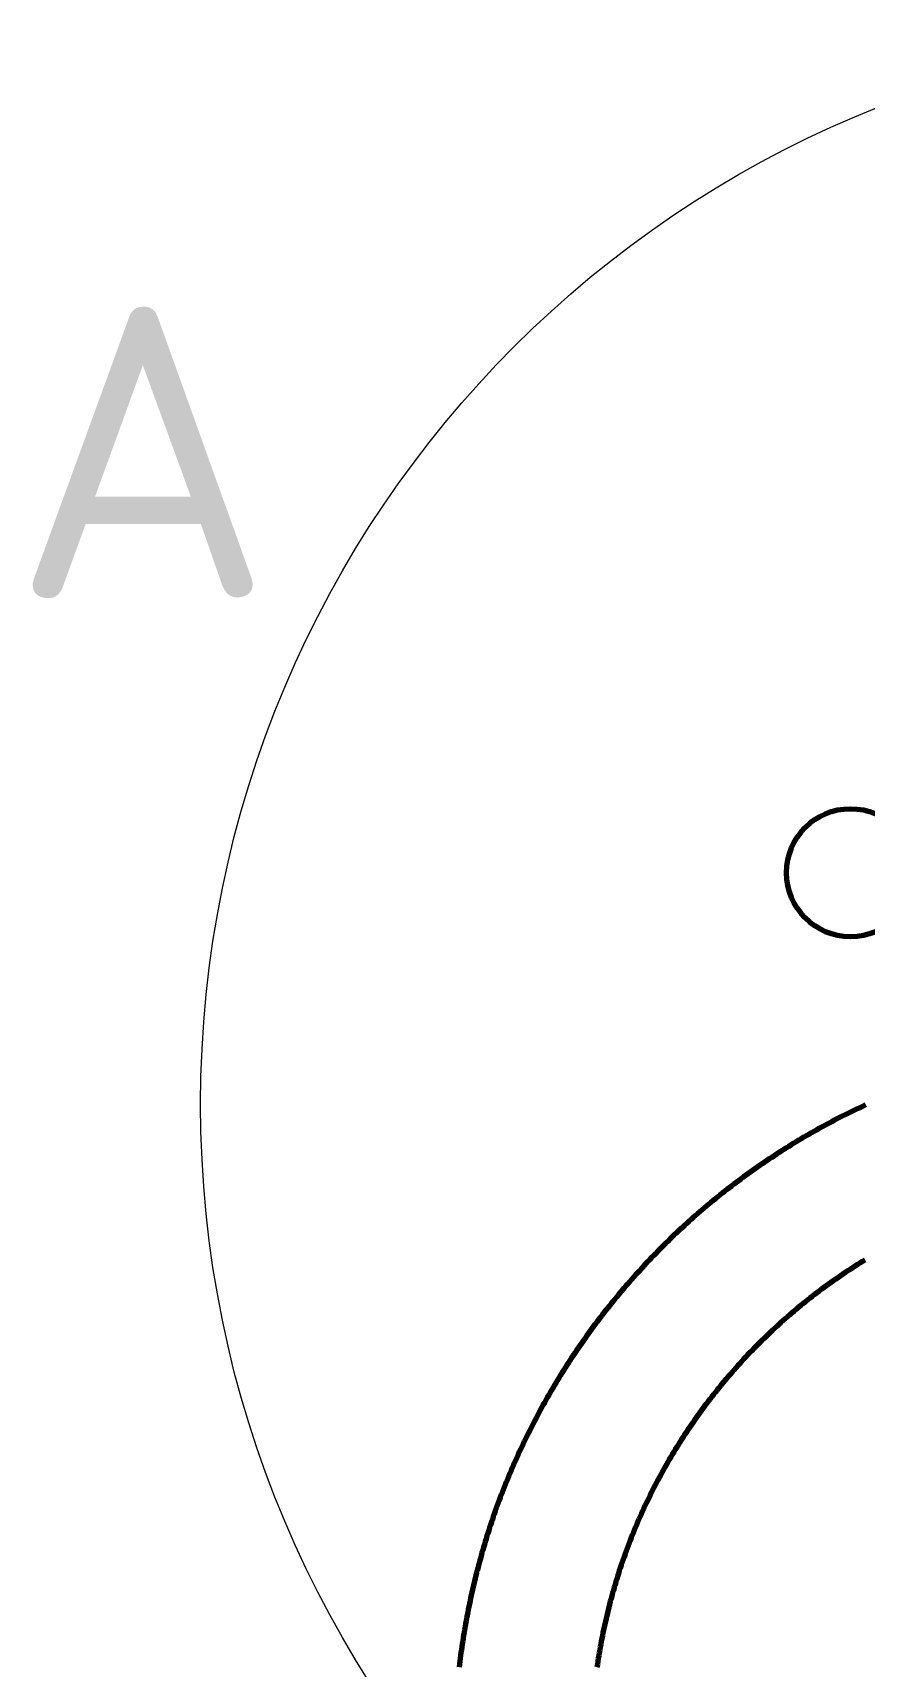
# Model space of a CAD drawing. Header units: millimetres. Extents: x 0 to 2382, y 0 to 420.
# Drawn here: x 261.57 to 275.87, y 298.82 to 326.89 of the extents above; entities that cross this region are included whole.
import ezdxf
from ezdxf.enums import TextEntityAlignment as Align

# ---------------------------------------------------------------- set-up
doc = ezdxf.new("R2010")
doc.units = ezdxf.units.MM
doc.linetypes.add('IRAM-E-TRAZOS', pattern=[5, 4, -1])
for name, color, linetype, lineweight in [('01-VISIBLE', 7, 'CONTINUOUS', 70), ('02-OCULTA', 4, 'IRAM-E-TRAZOS', 35), ('06-TEXTO', 7, 'CONTINUOUS', 25), ('08-FINA', 5, 'CONTINUOUS', 18)]:
    doc.layers.add(name, color=color, linetype=linetype, lineweight=lineweight)
doc.styles.add('ISO3098', font='isocpeur.ttf')

msp = doc.modelspace()

# ---------------------------------------------------------------- linework, layer by layer
at = {"layer": '01-VISIBLE'}
for points in [[(275.892, 308.464), (275.847, 308.443), (275.801, 308.421), (275.756, 308.4), (275.711, 308.378), (275.666, 308.357), (275.621, 308.335), (275.576, 308.312), (275.531, 308.29), (275.487, 308.268), (275.442, 308.245), (275.398, 308.222), (275.353, 308.199), (275.309, 308.176), (275.265, 308.152), (275.221, 308.128), (275.177, 308.105), (275.133, 308.081), (275.089, 308.056), (275.045, 308.032), (275.002, 308.008), (274.958, 307.983), (274.915, 307.958), (274.871, 307.933), (274.828, 307.908), (274.785, 307.882), (274.742, 307.857), (274.699, 307.831), (274.656, 307.805), (274.614, 307.779), (274.571, 307.752), (274.529, 307.726), (274.486, 307.699), (274.444, 307.672), (274.402, 307.645), (274.36, 307.618), (274.318, 307.591), (274.276, 307.563), (274.235, 307.536), (274.193, 307.508), (274.152, 307.48), (274.11, 307.451), (274.069, 307.423), (274.028, 307.394), (273.987, 307.366), (273.946, 307.337), (273.905, 307.308), (273.865, 307.279), (273.824, 307.249), (273.784, 307.22), (273.744, 307.19), (273.703, 307.16), (273.663, 307.13), (273.623, 307.1), (273.584, 307.069), (273.544, 307.039), (273.505, 307.008), (273.465, 306.977), (273.426, 306.946), (273.387, 306.915), (273.348, 306.884), (273.309, 306.852), (273.27, 306.82), (273.232, 306.788), (273.193, 306.756), (273.155, 306.724), (273.117, 306.692), (273.078, 306.66), (273.041, 306.627), (273.003, 306.594), (272.965, 306.561), (272.927, 306.528), (272.89, 306.495), (272.853, 306.461), (272.816, 306.428), (272.779, 306.394), (272.742, 306.36), (272.705, 306.326), (272.669, 306.292), (272.632, 306.258), (272.596, 306.223), (272.56, 306.189), (272.524, 306.154), (272.488, 306.119), (272.452, 306.084), (272.417, 306.049), (272.381, 306.014), (272.346, 305.978), (272.311, 305.942), (272.276, 305.907), (272.241, 305.871), (272.206, 305.835), (272.172, 305.798), (272.137, 305.762), (272.103, 305.726), (272.069, 305.689), (272.035, 305.652), (272.001, 305.615), (271.968, 305.578), (271.934, 305.541), (271.901, 305.504), (271.868, 305.466), (271.834, 305.429), (271.802, 305.391), (271.769, 305.353), (271.736, 305.315), (271.704, 305.277), (271.672, 305.239), (271.64, 305.2), (271.608, 305.162), (271.576, 305.123), (271.544, 305.084), (271.513, 305.045), (271.482, 305.006), (271.45, 304.967), (271.419, 304.928), (271.389, 304.888), (271.358, 304.849), (271.327, 304.809), (271.297, 304.769), (271.267, 304.729), (271.237, 304.689), (271.207, 304.649), (271.178, 304.609), (271.148, 304.568), (271.119, 304.528), (271.09, 304.487), (271.061, 304.446), (271.032, 304.405), (271.003, 304.364), (270.975, 304.323), (270.946, 304.282), (270.918, 304.241), (270.89, 304.199), (270.862, 304.157), (270.835, 304.116), (270.807, 304.074), (270.78, 304.032), (270.753, 303.99), (270.726, 303.948), (270.699, 303.905), (270.672, 303.863), (270.646, 303.821), (270.62, 303.778), (270.594, 303.735), (270.568, 303.692), (270.542, 303.649), (270.517, 303.606), (270.491, 303.563), (270.466, 303.52), (270.441, 303.477), (270.416, 303.433), (270.391, 303.39), (270.367, 303.346), (270.343, 303.302), (270.319, 303.258), (270.295, 303.215), (270.271, 303.17), (270.247, 303.126), (270.224, 303.082), (270.201, 303.038), (270.178, 302.993), (270.155, 302.949), (270.132, 302.904), (270.11, 302.859), (270.087, 302.815), (270.065, 302.77), (270.043, 302.725), (270.022, 302.68), (270, 302.635), (269.979, 302.589), (269.957, 302.544), (269.936, 302.499), (269.916, 302.453), (269.895, 302.407), (269.875, 302.362), (269.854, 302.316), (269.834, 302.27), (269.814, 302.224), (269.795, 302.178), (269.775, 302.132), (269.756, 302.086), (269.737, 302.04), (269.718, 301.993), (269.699, 301.947), (269.681, 301.9), (269.662, 301.854), (269.644, 301.807), (269.626, 301.761), (269.608, 301.714), (269.591, 301.667), (269.573, 301.62), (269.556, 301.573), (269.539, 301.526), (269.522, 301.479), (269.506, 301.432), (269.489, 301.384), (269.473, 301.337), (269.457, 301.29), (269.441, 301.242), (269.425, 301.195), (269.41, 301.147), (269.395, 301.099), (269.38, 301.052), (269.365, 301.004), (269.35, 300.956), (269.336, 300.908), (269.321, 300.86), (269.307, 300.812), (269.293, 300.764), (269.28, 300.716), (269.266, 300.668), (269.253, 300.619), (269.24, 300.571), (269.227, 300.523), (269.214, 300.474), (269.202, 300.426), (269.189, 300.377), (269.177, 300.329), (269.165, 300.28), (269.154, 300.232), (269.142, 300.183), (269.131, 300.134), (269.12, 300.085), (269.109, 300.036), (269.098, 299.988), (269.088, 299.939), (269.077, 299.89), (269.067, 299.841), (269.057, 299.792), (269.048, 299.743), (269.038, 299.693), (269.029, 299.644), (269.02, 299.595), (269.011, 299.546), (269.002, 299.496), (268.994, 299.447), (268.986, 299.398), (268.977, 299.348), (268.97, 299.299), (268.962, 299.25), (268.954, 299.2), (268.947, 299.151), (268.94, 299.101), (268.933, 299.051), (268.927, 299.002), (268.92, 298.952), (268.914, 298.903), (268.908, 298.853), (268.902, 298.803)], [(275.879, 305.798), (275.837, 305.772), (275.794, 305.746), (275.752, 305.719), (275.71, 305.692), (275.668, 305.665), (275.626, 305.638), (275.584, 305.61), (275.542, 305.583), (275.5, 305.555), (275.459, 305.527), (275.418, 305.499), (275.377, 305.47), (275.336, 305.441), (275.295, 305.412), (275.254, 305.383), (275.214, 305.354), (275.173, 305.324), (275.133, 305.295), (275.093, 305.265), (275.053, 305.235), (275.013, 305.204), (274.974, 305.174), (274.934, 305.143), (274.895, 305.112), (274.856, 305.081), (274.817, 305.049), (274.778, 305.018), (274.739, 304.986), (274.701, 304.954), (274.663, 304.922), (274.624, 304.889), (274.586, 304.857), (274.549, 304.824), (274.511, 304.791), (274.473, 304.758), (274.436, 304.725), (274.399, 304.691), (274.362, 304.658), (274.325, 304.624), (274.289, 304.59), (274.252, 304.555), (274.216, 304.521), (274.18, 304.486), (274.144, 304.452), (274.108, 304.417), (274.072, 304.381), (274.037, 304.346), (274.002, 304.31), (273.967, 304.275), (273.932, 304.239), (273.897, 304.203), (273.863, 304.167), (273.828, 304.13), (273.794, 304.094), (273.76, 304.057), (273.727, 304.02), (273.693, 303.983), (273.66, 303.945), (273.627, 303.908), (273.594, 303.87), (273.561, 303.833), (273.528, 303.795), (273.496, 303.756), (273.464, 303.718), (273.432, 303.68), (273.4, 303.641), (273.368, 303.602), (273.337, 303.563), (273.306, 303.524), (273.275, 303.485), (273.244, 303.446), (273.213, 303.406), (273.183, 303.366), (273.152, 303.327), (273.122, 303.286), (273.093, 303.246), (273.063, 303.206), (273.034, 303.165), (273.004, 303.125), (272.975, 303.084), (272.947, 303.043), (272.918, 303.002), (272.89, 302.961), (272.862, 302.919), (272.834, 302.878), (272.806, 302.836), (272.778, 302.795), (272.751, 302.753), (272.724, 302.711), (272.697, 302.668), (272.671, 302.626), (272.644, 302.584), (272.618, 302.541), (272.592, 302.498), (272.566, 302.455), (272.541, 302.412), (272.515, 302.369), (272.49, 302.326), (272.465, 302.283), (272.44, 302.239), (272.416, 302.195), (272.392, 302.152), (272.368, 302.108), (272.344, 302.064), (272.32, 302.02), (272.297, 301.975), (272.274, 301.931), (272.251, 301.886), (272.228, 301.842), (272.206, 301.797), (272.184, 301.752), (272.162, 301.707), (272.14, 301.662), (272.118, 301.617), (272.097, 301.572), (272.076, 301.527), (272.055, 301.481), (272.035, 301.435), (272.014, 301.39), (271.994, 301.344), (271.974, 301.298), (271.955, 301.252), (271.935, 301.206), (271.916, 301.16), (271.897, 301.113), (271.878, 301.067), (271.86, 301.021), (271.841, 300.974), (271.823, 300.927), (271.806, 300.881), (271.788, 300.834), (271.771, 300.787), (271.754, 300.74), (271.737, 300.693), (271.72, 300.645), (271.704, 300.598), (271.688, 300.551), (271.672, 300.503), (271.656, 300.456), (271.641, 300.408), (271.626, 300.36), (271.611, 300.313), (271.596, 300.265), (271.582, 300.217), (271.568, 300.169), (271.554, 300.121), (271.54, 300.073), (271.527, 300.025), (271.513, 299.976), (271.5, 299.928), (271.488, 299.88), (271.475, 299.831), (271.463, 299.783), (271.451, 299.734), (271.439, 299.685), (271.428, 299.637), (271.417, 299.588), (271.406, 299.539), (271.395, 299.49), (271.385, 299.441), (271.374, 299.392), (271.364, 299.343), (271.355, 299.294), (271.345, 299.245), (271.336, 299.196), (271.327, 299.147), (271.318, 299.098), (271.31, 299.048), (271.302, 298.999), (271.294, 298.949), (271.286, 298.9), (271.278, 298.851), (271.271, 298.801)]]:
    msp.add_lwpolyline(points, dxfattribs=at)
msp.add_circle((275.631, 312.455), 1.1, dxfattribs=at)
at = {"layer": '02-OCULTA'}
msp.add_circle((275.631, 312.455), 1.1, dxfattribs=at)
at = {"layer": '08-FINA'}
msp.add_circle((282.872, 308.476), 18.417, dxfattribs=at)

# ---------------------------------------------------------------- texts
at = {"layer": '06-TEXTO', "style": 'ISO3098'}
msp.add_text('A', height=5, dxfattribs=at).set_placement((263.458, 319.684), align=Align.MIDDLE_CENTER)

doc.saveas('drawing.dxf')
